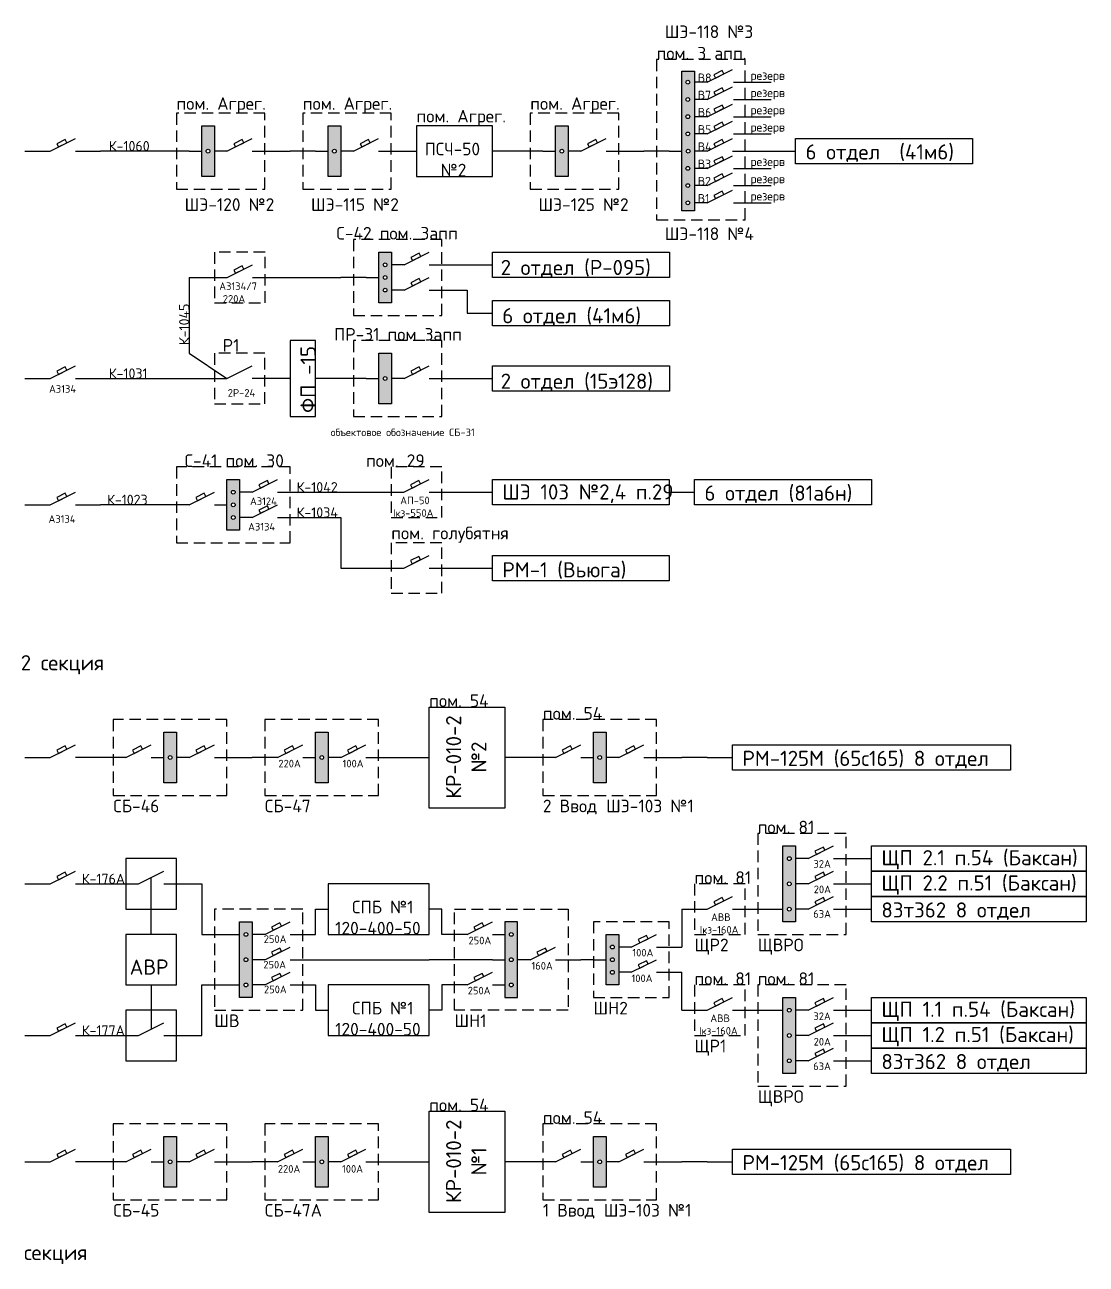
# Paper-space layout 'Лист2' of a CAD drawing. Header units: millimetres. Extents: x 1 to 282, y 8 to 379.
# Drawn here: x 96.7 to 281.5, y 8.3 to 224.1 of the extents above; entities that cross this region are included whole.
import ezdxf

# ---------------------------------------------------------------- set-up
doc = ezdxf.new("R2010")
doc.units = ezdxf.units.MM
doc.linetypes.add('JIS_02_2.0', pattern=[3, 2, -1])
doc.styles.add('Аннотативный', font='arial.ttf')

psp = doc.layouts.new('Лист2')

# ---------------------------------------------------------------- hatches: boundary and pattern name
at = {"linetype": 'Continuous', "lineweight": -2}
h = psp.add_hatch(color=256, dxfattribs=at)
h.dxf.hatch_style = 1
h.paths.add_polyline_path([(127.51, 232.9), (129.71, 232.9), (129.71, 241.7), (127.51, 241.7)])
h.paths.add_polyline_path([(128.94, 237.3, -1), (128.28, 237.3, -1)], flags=16)
h.paths.add_polyline_path([(151.71, 241.7), (149.51, 241.7), (149.51, 232.9), (151.71, 232.9)])
h.paths.add_polyline_path([(150.94, 237.3, -1), (150.28, 237.3, -1)], flags=16)
h.paths.add_polyline_path([(191.31, 241.7), (189.11, 241.7), (189.11, 232.9), (191.31, 232.9)])
h.paths.add_polyline_path([(190.54, 237.3, -1), (189.88, 237.3, -1)], flags=16)
h.paths.add_polyline_path([(158.34, 254.9), (160.54, 254.9), (160.54, 263.7), (158.34, 263.7)])
h.paths.add_polyline_path([(159.77, 259.3, -1), (159.11, 259.3, -1)], flags=16)
h.paths.add_polyline_path([(160.54, 272.5), (160.54, 281.3), (158.34, 281.3), (158.34, 272.5)])
h.paths.add_polyline_path([(159.11, 274.7, -1), (159.77, 274.7, -1)], flags=16)
h.paths.add_polyline_path([(159.11, 276.9, -1), (159.77, 276.9, -1)], flags=16)
h.paths.add_polyline_path([(159.11, 279.1, -1), (159.77, 279.1, -1)], flags=16)
h.paths.add_polyline_path([(134.11, 294.5), (134.11, 303.3), (131.91, 303.3), (131.91, 294.5)])
h.paths.add_polyline_path([(132.68, 296.7, -1), (133.34, 296.7, -1)], flags=16)
h.paths.add_polyline_path([(132.68, 298.9, -1), (133.34, 298.9, -1)], flags=16)
h.paths.add_polyline_path([(132.68, 301.1, -1), (133.34, 301.1, -1)], flags=16)
h.paths.add_polyline_path([(129.71, 206.5), (127.51, 206.5), (127.51, 197.7), (129.71, 197.7)])
h.paths.add_polyline_path([(128.94, 202.1, -1), (128.28, 202.1, -1)], flags=16)
h.paths.add_polyline_path([(149.51, 197.7), (151.71, 197.7), (151.71, 206.5), (149.51, 206.5)])
h.paths.add_polyline_path([(150.94, 202.1, -1), (150.28, 202.1, -1)], flags=16)
h.paths.add_polyline_path([(189.11, 197.7), (191.31, 197.7), (191.31, 206.5), (189.11, 206.5)])
h.paths.add_polyline_path([(190.54, 202.1, -1), (189.88, 202.1, -1)], flags=16)
h.paths.add_polyline_path([(213.31, 216), (211.11, 216), (211.11, 191.7), (213.31, 191.7)])
h.paths.add_polyline_path([(212.54, 202.1, -1), (211.88, 202.1, -1)], flags=16)
h.paths.add_polyline_path([(160.54, 184.5), (158.34, 184.5), (158.34, 175.7), (160.54, 175.7)])
h.paths.add_polyline_path([(159.77, 180.1, -1), (159.11, 180.1, -1)], flags=16)
h.paths.add_polyline_path([(159.11, 182.3, -1), (159.77, 182.3, -1)], flags=16)
h.paths.add_polyline_path([(159.77, 177.9, -1), (159.11, 177.9, -1)], flags=16)
h.paths.add_polyline_path([(158.34, 158.1), (160.54, 158.1), (160.54, 166.9), (158.34, 166.9)])
h.paths.add_polyline_path([(159.11, 162.5, -1), (159.77, 162.5, -1)], flags=16)
h.paths.add_polyline_path([(131.91, 136.1), (134.11, 136.1), (134.11, 144.9), (131.91, 144.9)])
h.paths.add_polyline_path([(132.68, 140.5, -1), (133.34, 140.5, -1)], flags=16)
h.paths.add_polyline_path([(133.34, 138.3, -1), (132.68, 138.3, -1)], flags=16)
h.paths.add_polyline_path([(132.68, 142.7, -1), (133.34, 142.7, -1)], flags=16)
edge = h.paths.add_edge_path(flags=16)
edge.add_arc((212.15, 214.1), 0.33, 0, 360)
edge = h.paths.add_edge_path(flags=16)
edge.add_arc((212.15, 211.1), 0.33, 0, 360)
edge = h.paths.add_edge_path(flags=16)
edge.add_arc((212.15, 208.1), 0.33, 0, 360)
edge = h.paths.add_edge_path(flags=16)
edge.add_arc((212.15, 205.1), 0.33, 0, 360)
edge = h.paths.add_edge_path(flags=16)
edge.add_arc((212.15, 199.1), 0.33, 0, 360)
edge = h.paths.add_edge_path(flags=16)
edge.add_arc((212.15, 196.1), 0.33, 0, 360)
edge = h.paths.add_edge_path(flags=16)
edge.add_arc((212.15, 193.1), 0.33, 0, 360)
h.paths.add_polyline_path([(211.11, 251.2), (213.31, 251.2), (213.31, 226.9), (211.11, 226.9)])
edge = h.paths.add_edge_path(flags=16)
edge.add_arc((212.15, 228.3), 0.33, 0, 360)
edge = h.paths.add_edge_path(flags=16)
edge.add_arc((212.15, 231.3), 0.33, 0, 360)
edge = h.paths.add_edge_path(flags=16)
edge.add_arc((212.15, 234.3), 0.33, 0, 360)
edge = h.paths.add_edge_path(flags=16)
edge.add_arc((212.21, 237.3), 0.33, 0, 360)
edge = h.paths.add_edge_path(flags=16)
edge.add_arc((212.15, 240.3), 0.33, 0, 360)
edge = h.paths.add_edge_path(flags=16)
edge.add_arc((212.15, 243.3), 0.33, 0, 360)
edge = h.paths.add_edge_path(flags=16)
edge.add_arc((212.15, 246.3), 0.33, 0, 360)
edge = h.paths.add_edge_path(flags=16)
edge.add_arc((212.15, 249.3), 0.33, 0, 360)
h = psp.add_hatch(color=256, dxfattribs=at)
h.dxf.hatch_style = 1
h.paths.add_polyline_path([(120.91, 92.1), (123.11, 92.1), (123.11, 100.9), (120.91, 100.9)])
h.paths.add_polyline_path([(121.68, 96.5, -1), (122.34, 96.5, -1)], flags=16)
h.paths.add_polyline_path([(149.51, 100.9), (147.31, 100.9), (147.31, 92.1), (149.51, 92.1)])
h.paths.add_polyline_path([(148.08, 96.5, -1), (148.74, 96.5, -1)], flags=16)
h.paths.add_polyline_path([(197.91, 100.9), (195.71, 100.9), (195.71, 92.1), (197.91, 92.1)])
h.paths.add_polyline_path([(196.48, 96.5, -1), (197.14, 96.5, -1)], flags=16)
h.paths.add_polyline_path([(136.31, 67.9), (134.11, 67.9), (134.11, 54.7), (136.31, 54.7)])
h.paths.add_polyline_path([(135.54, 61.3, -1), (134.88, 61.3, -1)], flags=16)
h.paths.add_polyline_path([(134.88, 65.7, -1), (135.54, 65.7, -1)], flags=16)
h.paths.add_polyline_path([(135.54, 56.9, -1), (134.88, 56.9, -1)], flags=16)
h.paths.add_polyline_path([(182.51, 67.9), (180.31, 67.9), (180.31, 54.7), (182.51, 54.7)])
h.paths.add_polyline_path([(181.74, 61.3, -1), (181.08, 61.3, -1)], flags=16)
h.paths.add_polyline_path([(181.08, 65.7, -1), (181.74, 65.7, -1)], flags=16)
h.paths.add_polyline_path([(181.74, 56.9, -1), (181.08, 56.9, -1)], flags=16)
h.paths.add_polyline_path([(197.91, 56.9), (200.11, 56.9), (200.11, 65.7), (197.91, 65.7)])
h.paths.add_polyline_path([(199.34, 61.3, -1), (198.68, 61.3, -1)], flags=16)
h.paths.add_polyline_path([(198.68, 63.5, -1), (199.34, 63.5, -1)], flags=16)
h.paths.add_polyline_path([(199.34, 59.1, -1), (198.68, 59.1, -1)], flags=16)
h.paths.add_polyline_path([(230.91, 81.1), (228.71, 81.1), (228.71, 67.9), (230.91, 67.9)])
h.paths.add_polyline_path([(230.14, 70.1, -1), (229.48, 70.1, -1)], flags=16)
h.paths.add_polyline_path([(229.48, 74.5, -1), (230.14, 74.5, -1)], flags=16)
h.paths.add_polyline_path([(229.48, 78.9, -1), (230.14, 78.9, -1)], flags=16)
h.paths.add_polyline_path([(230.91, 54.7), (228.71, 54.7), (228.71, 41.5), (230.91, 41.5)])
h.paths.add_polyline_path([(230.14, 48.1, -1), (229.48, 48.1, -1)], flags=16)
h.paths.add_polyline_path([(229.48, 52.5, -1), (230.14, 52.5, -1)], flags=16)
h.paths.add_polyline_path([(230.14, 43.7, -1), (229.48, 43.7, -1)], flags=16)
h.paths.add_polyline_path([(195.71, 21.7), (197.91, 21.7), (197.91, 30.5), (195.71, 30.5)])
h.paths.add_polyline_path([(197.14, 26.1, -1), (196.48, 26.1, -1)], flags=16)
h.paths.add_polyline_path([(147.31, 21.7), (149.51, 21.7), (149.51, 30.5), (147.31, 30.5)])
h.paths.add_polyline_path([(148.74, 26.1, -1), (148.08, 26.1, -1)], flags=16)
h.paths.add_polyline_path([(123.11, 30.5), (120.91, 30.5), (120.91, 21.7), (123.11, 21.7)])
h.paths.add_polyline_path([(122.34, 26.1, -1), (121.68, 26.1, -1)], flags=16)

# ---------------------------------------------------------------- linework, layer by layer
for p, q in [((215.51, 214.1), (219.91, 216.3)), ((215.51, 211.1), (219.91, 213.3)), ((215.51, 208.1), (219.91, 210.3)), ((215.51, 205.1), (219.91, 207.3)), ((101.11, 202.1), (105.51, 204.3)), ((131.91, 202.1), (136.31, 204.3)), ((153.91, 202.1), (158.31, 204.3)), ((193.51, 202.1), (197.91, 204.3)), ((215.51, 202.1), (219.91, 204.3)), ((96.71, 202.1), (101.11, 202.1)), ((105.51, 202.1), (109.91, 202.1)), ((215.51, 199.1), (219.91, 201.3)), ((215.51, 196.1), (219.91, 198.3)), ((215.51, 193.1), (219.91, 195.3)), ((162.74, 182.3), (167.14, 184.5)), ((131.94, 180.1), (136.34, 182.3)), ((125.34, 180.1), (131.94, 180.1)), ((136.34, 180.1), (151.74, 180.1)), ((162.74, 177.9), (167.14, 180.1)), ((101.11, 162.5), (105.51, 164.7)), ((131.91, 162.5), (136.31, 164.7)), ((162.74, 162.5), (167.14, 164.7)), ((96.71, 162.5), (101.11, 162.5)), ((105.51, 162.5), (109.91, 162.5)), ((109.91, 162.5), (131.91, 162.5)), ((136.31, 142.7), (140.71, 144.9)), ((162.71, 142.7), (167.11, 144.9)), ((101.11, 140.5), (105.51, 142.7)), ((125.31, 140.5), (129.71, 142.7)), ((156.11, 142.7), (162.71, 142.7)), ((167.11, 142.7), (173.71, 142.7)), ((96.71, 140.5), (101.11, 140.5)), ((105.51, 140.5), (109.91, 140.5)), ((136.31, 138.3), (140.71, 140.5)), ((162.71, 129.5), (167.11, 131.7)), ((151.71, 129.5), (162.71, 129.5)), ((167.11, 129.5), (173.71, 129.5)), ((101.11, 96.5), (105.51, 98.7)), ((114.31, 96.5), (118.71, 98.7)), ((125.31, 96.5), (129.71, 98.7)), ((140.71, 96.5), (145.11, 98.7)), ((151.71, 96.5), (156.11, 98.7)), ((189.11, 96.5), (193.51, 98.7)), ((200.11, 96.5), (204.51, 98.7)), ((96.71, 96.5), (101.11, 96.5)), ((233.11, 78.9), (237.51, 81.1)), ((101.11, 74.5), (105.51, 76.7)), ((116.51, 74.5), (120.91, 76.7)), ((233.11, 74.5), (237.51, 76.7)), ((96.71, 74.5), (101.11, 74.5)), ((105.51, 74.5), (116.51, 74.5)), ((120.91, 74.5), (127.51, 74.5)), ((215.51, 70.1), (219.91, 72.3)), ((233.11, 70.1), (237.51, 72.3)), ((211.11, 70.1), (215.51, 70.1)), ((219.91, 70.1), (226.51, 70.1)), ((138.51, 65.7), (142.91, 67.9)), ((173.71, 65.7), (178.11, 67.9)), ((202.31, 63.5), (206.71, 65.7)), ((138.51, 61.3), (142.91, 63.5)), ((184.71, 61.3), (189.11, 63.5)), ((202.31, 59.1), (206.71, 61.3)), ((138.51, 56.9), (142.91, 59.1)), ((173.71, 56.9), (178.11, 59.1)), ((215.51, 52.5), (219.91, 54.7)), ((233.11, 52.5), (237.51, 54.7)), ((211.11, 52.5), (215.51, 52.5)), ((219.91, 52.5), (226.51, 52.5)), ((101.11, 48.1), (105.51, 50.3)), ((116.51, 48.1), (120.91, 50.3)), ((233.11, 48.1), (237.51, 50.3)), ((96.71, 48.1), (101.11, 48.1)), ((105.51, 48.1), (116.51, 48.1)), ((120.91, 48.1), (127.51, 48.1)), ((233.11, 43.7), (237.51, 45.9)), ((101.11, 26.1), (105.51, 28.3)), ((114.31, 26.1), (118.71, 28.3)), ((125.31, 26.1), (129.71, 28.3)), ((140.71, 26.1), (145.11, 28.3)), ((151.71, 26.1), (156.11, 28.3)), ((189.11, 26.1), (193.51, 28.3)), ((200.11, 26.1), (204.51, 28.3)), ((96.71, 26.1), (101.11, 26.1))]:
    psp.add_line(p, q)
at = {"linetype": 'Continuous'}
for p, q in [((215.51, 214.1), (213.31, 214.1)), ((220.08, 214.1), (226.68, 214.1)), ((215.51, 211.1), (213.31, 211.1)), ((220.08, 211.1), (226.68, 211.1)), ((215.51, 208.1), (213.31, 208.1)), ((220.08, 208.1), (226.68, 208.1)), ((215.51, 205.1), (213.31, 205.1)), ((220.08, 205.1), (226.68, 205.1)), ((120.91, 202.1), (109.91, 202.1)), ((125.31, 202.1), (120.91, 202.1)), ((125.31, 202.1), (127.51, 202.1)), ((131.91, 202.1), (129.71, 202.1)), ((136.31, 202.1), (142.91, 202.1)), ((147.31, 202.1), (142.91, 202.1)), ((147.31, 202.1), (149.51, 202.1)), ((153.91, 202.1), (151.71, 202.1)), ((158.31, 202.1), (164.91, 202.1)), ((182.51, 202.1), (178.11, 202.1)), ((186.91, 202.1), (182.51, 202.1)), ((186.91, 202.1), (189.11, 202.1)), ((193.51, 202.1), (191.31, 202.1)), ((197.91, 202.1), (204.51, 202.1)), ((208.91, 202.1), (204.51, 202.1)), ((208.91, 202.1), (211.11, 202.1)), ((215.51, 202.1), (213.31, 202.1)), ((219.91, 202.1), (226.51, 202.1)), ((226.51, 202.1), (230.91, 202.1)), ((215.51, 199.1), (213.31, 199.1)), ((220.08, 199.1), (226.68, 199.1)), ((215.51, 196.1), (213.31, 196.1)), ((220.08, 196.1), (226.68, 196.1)), ((215.51, 193.1), (213.31, 193.1)), ((220.08, 193.1), (226.68, 193.1)), ((162.74, 182.3), (160.54, 182.3)), ((167.14, 182.3), (173.74, 182.3)), ((173.74, 182.3), (178.14, 182.3)), ((125.34, 180.1), (125.34, 166.9)), ((156.14, 180.1), (151.74, 180.1)), ((156.14, 180.1), (158.34, 180.1)), ((162.74, 177.9), (160.54, 177.9)), ((167.14, 177.9), (173.74, 177.9)), ((173.74, 177.9), (173.74, 173.9)), ((173.74, 173.9), (178.14, 173.9)), ((125.34, 166.9), (131.91, 162.5)), ((142.94, 162.5), (136.31, 162.5)), ((156.14, 162.5), (147.34, 162.5)), ((156.14, 162.5), (158.34, 162.5)), ((162.74, 162.5), (160.54, 162.5)), ((167.14, 162.5), (173.74, 162.5)), ((173.74, 162.5), (178.14, 162.5)), ((136.31, 142.7), (134.11, 142.7)), ((140.71, 142.7), (147.31, 142.7)), ((147.31, 142.7), (156.11, 142.7)), ((173.71, 142.7), (178.11, 142.7)), ((208.91, 142.7), (213.31, 142.7)), ((112.11, 140.5), (109.91, 140.5)), ((120.91, 140.5), (112.11, 140.5)), ((125.31, 140.5), (120.91, 140.5)), ((129.71, 140.5), (131.91, 140.5)), ((136.31, 138.3), (134.11, 138.3)), ((140.71, 138.3), (147.31, 138.3)), ((147.31, 138.3), (151.71, 138.3)), ((151.71, 138.3), (151.71, 129.5)), ((173.71, 129.5), (178.11, 129.5)), ((114.31, 96.5), (105.51, 96.5)), ((118.71, 96.5), (120.91, 96.5)), ((125.31, 96.5), (123.11, 96.5)), ((129.71, 96.5), (136.31, 96.5)), ((140.71, 96.5), (136.31, 96.5)), ((145.11, 96.5), (147.31, 96.5)), ((151.71, 96.5), (149.51, 96.5)), ((156.11, 96.5), (162.71, 96.5)), ((162.71, 96.5), (167.11, 96.5)), ((189.11, 96.5), (180.31, 96.5)), ((193.51, 96.5), (195.71, 96.5)), ((200.11, 96.5), (197.91, 96.5)), ((204.51, 96.5), (211.11, 96.5)), ((215.51, 96.5), (211.11, 96.5)), ((215.51, 96.5), (219.91, 96.5)), ((233.11, 78.9), (230.91, 78.9)), ((237.51, 78.9), (244.11, 78.9)), ((118.71, 65.7), (118.71, 75.6)), ((127.51, 74.5), (127.51, 65.7)), ((233.11, 74.5), (230.91, 74.5)), ((237.51, 74.5), (244.11, 74.5)), ((147.31, 65.7), (147.31, 70.1)), ((147.31, 70.1), (149.51, 70.1)), ((169.31, 70.1), (167.11, 70.1)), ((169.31, 65.7), (169.31, 70.1)), ((211.11, 70.1), (211.11, 63.5)), ((226.51, 70.1), (228.71, 70.1)), ((233.11, 70.1), (230.91, 70.1)), ((237.51, 70.1), (244.11, 70.1)), ((244.11, 70.1), (244.11, 70.1)), ((127.51, 65.7), (131.91, 65.7)), ((131.91, 65.7), (134.11, 65.7)), ((138.51, 65.7), (136.31, 65.7)), ((142.91, 65.7), (147.31, 65.7)), ((173.71, 65.7), (169.31, 65.7)), ((178.11, 65.7), (180.31, 65.7)), ((202.31, 63.5), (200.11, 63.5)), ((206.71, 63.5), (211.11, 63.5)), ((138.51, 61.3), (136.31, 61.3)), ((142.91, 61.3), (145.11, 61.3)), ((145.11, 61.3), (167.11, 61.3)), ((178.11, 61.3), (167.11, 61.3)), ((178.11, 61.3), (180.31, 61.3)), ((184.71, 61.3), (182.51, 61.3)), ((189.11, 61.3), (193.51, 61.3)), ((195.71, 61.3), (193.51, 61.3)), ((195.71, 61.3), (197.91, 61.3)), ((202.31, 59.1), (200.11, 59.1)), ((206.71, 59.1), (211.11, 59.1)), ((211.11, 52.5), (211.11, 59.1)), ((118.71, 56.9), (118.71, 49.2)), ((127.51, 48.1), (127.51, 56.9)), ((127.51, 56.9), (131.91, 56.9)), ((131.91, 56.9), (134.11, 56.9)), ((138.51, 56.9), (136.31, 56.9)), ((142.91, 56.9), (147.31, 56.9)), ((147.31, 56.9), (147.31, 52.5)), ((173.71, 56.9), (169.31, 56.9)), ((169.31, 56.9), (169.31, 52.5)), ((178.11, 56.9), (180.31, 56.9)), ((147.31, 52.5), (147.31, 52.5)), ((147.31, 52.5), (149.51, 52.5)), ((169.31, 52.5), (167.11, 52.5)), ((167.11, 52.5), (167.11, 52.5)), ((167.11, 52.5), (167.11, 52.5)), ((226.51, 52.5), (228.71, 52.5)), ((233.11, 52.5), (230.91, 52.5)), ((237.51, 52.5), (244.11, 52.5)), ((244.11, 52.5), (244.11, 52.5)), ((233.11, 48.1), (230.91, 48.1)), ((237.51, 48.1), (244.11, 48.1)), ((244.11, 48.1), (244.11, 48.1)), ((233.11, 43.7), (230.91, 43.7)), ((237.51, 43.7), (244.11, 43.7)), ((244.11, 43.7), (244.11, 43.7)), ((114.31, 26.1), (105.51, 26.1)), ((118.71, 26.1), (120.91, 26.1)), ((125.31, 26.1), (123.11, 26.1)), ((129.71, 26.1), (136.31, 26.1)), ((140.71, 26.1), (136.31, 26.1)), ((145.11, 26.1), (147.31, 26.1)), ((151.71, 26.1), (149.51, 26.1)), ((156.11, 26.1), (162.71, 26.1)), ((162.71, 26.1), (167.11, 26.1)), ((189.11, 26.1), (180.31, 26.1)), ((193.51, 26.1), (195.71, 26.1)), ((200.11, 26.1), (197.91, 26.1)), ((204.51, 26.1), (211.11, 26.1)), ((215.51, 26.1), (211.11, 26.1)), ((215.51, 26.1), (219.91, 26.1))]:
    psp.add_line(p, q, dxfattribs=at)
at = {"linetype": 'JIS_02_2.0'}
for points in [[(206.71, 190.15), (222.11, 190.15), (222.11, 218.05), (206.71, 218.05)], [(123.11, 195.5), (138.51, 195.5), (138.51, 208.7), (123.11, 208.7)], [(145.11, 195.5), (160.51, 195.5), (160.51, 208.7), (145.11, 208.7)], [(184.71, 195.5), (200.11, 195.5), (200.11, 208.7), (184.71, 208.7)], [(153.94, 173.5), (169.34, 173.5), (169.34, 186.7), (153.94, 186.7)], [(129.74, 175.7), (138.54, 175.7), (138.54, 184.5), (129.74, 184.5)], [(153.94, 155.9), (169.34, 155.9), (169.34, 169.1), (153.94, 169.1)], [(129.71, 158.1), (138.51, 158.1), (138.51, 166.9), (129.71, 166.9)], [(123.11, 133.9), (142.91, 133.9), (142.91, 147.1), (123.11, 147.1)], [(160.51, 138.3), (169.31, 138.3), (169.31, 147.1), (160.51, 147.1)], [(160.51, 125.1), (169.31, 125.1), (169.31, 133.9), (160.51, 133.9)], [(112.11, 89.9), (131.91, 89.9), (131.91, 103.1), (112.11, 103.1)], [(138.51, 89.9), (158.31, 89.9), (158.31, 103.1), (138.51, 103.1)], [(186.91, 89.9), (206.71, 89.9), (206.71, 103.1), (186.91, 103.1)], [(224.31, 65.7), (239.71, 65.7), (239.71, 83.3), (224.31, 83.3)], [(213.31, 65.7), (222.11, 65.7), (222.11, 74.5), (213.31, 74.5)], [(129.71, 52.5), (145.11, 52.5), (145.11, 70.1), (129.71, 70.1)], [(191.31, 52.5), (171.51, 52.5), (171.51, 70.1), (191.31, 70.1)], [(195.71, 54.7), (208.91, 54.7), (208.91, 67.9), (195.71, 67.9)], [(213.31, 48.1), (222.11, 48.1), (222.11, 56.9), (213.31, 56.9)], [(224.31, 39.3), (239.71, 39.3), (239.71, 56.9), (224.31, 56.9)], [(112.11, 19.5), (131.91, 19.5), (131.91, 32.7), (112.11, 32.7)], [(138.51, 19.5), (158.31, 19.5), (158.31, 32.7), (138.51, 32.7)], [(186.91, 19.5), (206.71, 19.5), (206.71, 32.7), (186.91, 32.7)]]:
    psp.add_lwpolyline(points, close=True, dxfattribs=at)
at = {"linetype": 'Continuous'}
for points in [[(211.11, 216), (213.31, 216), (213.31, 191.7), (211.11, 191.7)], [(127.51, 206.5), (129.71, 206.5), (129.71, 197.7), (127.51, 197.7)], [(149.51, 206.5), (151.71, 206.5), (151.71, 197.7), (149.51, 197.7)], [(164.91, 197.7), (178.11, 197.7), (178.11, 206.5), (164.91, 206.5)], [(189.11, 206.5), (191.31, 206.5), (191.31, 197.7), (189.11, 197.7)], [(230.91, 204.3), (261.71, 204.3), (261.71, 199.9), (230.91, 199.9)], [(158.34, 184.5), (160.54, 184.5), (160.54, 175.7), (158.34, 175.7)], [(178.14, 184.5), (208.94, 184.5), (208.94, 180.1), (178.14, 180.1)], [(178.14, 176.1), (208.94, 176.1), (208.94, 171.7), (178.14, 171.7)], [(142.94, 155.9), (147.34, 155.9), (147.34, 169.1), (142.94, 169.1)], [(158.34, 166.9), (160.54, 166.9), (160.54, 158.1), (158.34, 158.1)], [(178.14, 164.7), (208.94, 164.7), (208.94, 160.3), (178.14, 160.3)], [(131.91, 144.9), (134.11, 144.9), (134.11, 136.1), (131.91, 136.1)], [(178.11, 144.9), (208.91, 144.9), (208.91, 140.5), (178.11, 140.5)], [(213.31, 144.9), (244.11, 144.9), (244.11, 140.5), (213.31, 140.5)], [(178.11, 131.7), (208.91, 131.7), (208.91, 127.3), (178.11, 127.3)], [(167.11, 105.3), (180.31, 105.3), (180.31, 87.7), (167.11, 87.7)], [(120.91, 100.9), (123.11, 100.9), (123.11, 92.1), (120.91, 92.1)], [(147.31, 100.9), (149.51, 100.9), (149.51, 92.1), (147.31, 92.1)], [(195.71, 100.9), (197.91, 100.9), (197.91, 92.1), (195.71, 92.1)], [(219.91, 98.7), (268.31, 98.7), (268.31, 94.3), (219.91, 94.3)], [(228.71, 81.1), (230.91, 81.1), (230.91, 67.9), (228.71, 67.9)], [(244.11, 81.1), (281.51, 81.1), (281.51, 76.7), (244.11, 76.7)], [(244.11, 76.7), (281.51, 76.7), (281.51, 72.3), (244.11, 72.3)], [(149.51, 65.7), (167.11, 65.7), (167.11, 74.5), (149.51, 74.5)], [(244.11, 72.3), (281.51, 72.3), (281.51, 67.9), (244.11, 67.9)], [(134.11, 67.9), (136.31, 67.9), (136.31, 54.7), (134.11, 54.7)], [(182.51, 67.9), (180.31, 67.9), (180.31, 54.7), (182.51, 54.7)], [(114.31, 56.9), (123.11, 56.9), (123.11, 65.7), (114.31, 65.7)], [(197.91, 65.7), (200.11, 65.7), (200.11, 56.9), (197.91, 56.9)], [(149.51, 48.1), (167.11, 48.1), (167.11, 56.9), (149.51, 56.9)], [(228.71, 54.7), (230.91, 54.7), (230.91, 41.5), (228.71, 41.5)], [(244.11, 54.7), (281.51, 54.7), (281.51, 50.3), (244.11, 50.3)], [(244.11, 50.3), (281.51, 50.3), (281.51, 45.9), (244.11, 45.9)], [(244.11, 45.9), (281.51, 45.9), (281.51, 41.5), (244.11, 41.5)], [(167.11, 34.9), (180.31, 34.9), (180.31, 17.3), (167.11, 17.3)], [(120.91, 30.5), (123.11, 30.5), (123.11, 21.7), (120.91, 21.7)], [(147.31, 30.5), (149.51, 30.5), (149.51, 21.7), (147.31, 21.7)], [(195.71, 30.5), (197.91, 30.5), (197.91, 21.7), (195.71, 21.7)], [(219.91, 28.3), (268.31, 28.3), (268.31, 23.9), (219.91, 23.9)]]:
    psp.add_lwpolyline(points, close=True, dxfattribs=at)
for points in [[(216.97, 214.83), (218.42, 215.56), (218.14, 216.12), (216.68, 215.39)], [(216.97, 211.83), (218.42, 212.56), (218.14, 213.12), (216.68, 212.39)], [(216.97, 208.83), (218.42, 209.56), (218.14, 210.12), (216.68, 209.39)], [(216.97, 205.83), (218.42, 206.56), (218.14, 207.12), (216.68, 206.39)], [(102.57, 202.83), (104.02, 203.56), (103.74, 204.12), (102.28, 203.39)], [(133.37, 202.83), (134.82, 203.56), (134.54, 204.12), (133.08, 203.39)], [(155.37, 202.83), (156.82, 203.56), (156.54, 204.12), (155.08, 203.39)], [(194.97, 202.83), (196.42, 203.56), (196.14, 204.12), (194.68, 203.39)], [(216.97, 202.83), (218.42, 203.56), (218.14, 204.12), (216.68, 203.39)], [(216.97, 199.83), (218.42, 200.56), (218.14, 201.12), (216.68, 200.39)], [(216.97, 196.83), (218.42, 197.56), (218.14, 198.12), (216.68, 197.39)], [(216.97, 193.83), (218.42, 194.56), (218.14, 195.12), (216.68, 194.39)], [(164.2, 183.03), (165.65, 183.76), (165.37, 184.32), (163.91, 183.59)], [(133.4, 180.83), (134.85, 181.56), (134.57, 182.12), (133.11, 181.39)], [(164.2, 178.63), (165.65, 179.36), (165.37, 179.92), (163.91, 179.19)], [(102.57, 163.23), (104.02, 163.96), (103.74, 164.52), (102.28, 163.79)], [(164.2, 163.23), (165.65, 163.96), (165.37, 164.52), (163.91, 163.79)], [(137.77, 143.43), (139.22, 144.16), (138.94, 144.72), (137.48, 143.99)], [(164.17, 143.43), (165.62, 144.16), (165.34, 144.72), (163.88, 143.99)], [(102.57, 141.23), (104.02, 141.96), (103.74, 142.52), (102.28, 141.79)], [(126.77, 141.23), (128.22, 141.96), (127.94, 142.52), (126.48, 141.79)], [(137.77, 139.03), (139.22, 139.76), (138.94, 140.32), (137.48, 139.59)], [(164.17, 130.23), (165.62, 130.96), (165.34, 131.52), (163.88, 130.79)], [(102.57, 97.23), (104.02, 97.96), (103.74, 98.52), (102.28, 97.79)], [(115.77, 97.23), (117.22, 97.96), (116.94, 98.52), (115.48, 97.79)], [(126.77, 97.23), (128.22, 97.96), (127.94, 98.52), (126.48, 97.79)], [(142.17, 97.23), (143.62, 97.96), (143.34, 98.52), (141.88, 97.79)], [(153.17, 97.23), (154.62, 97.96), (154.34, 98.52), (152.88, 97.79)], [(190.57, 97.23), (192.02, 97.96), (191.74, 98.52), (190.28, 97.79)], [(201.57, 97.23), (203.02, 97.96), (202.74, 98.52), (201.28, 97.79)], [(234.57, 79.63), (236.02, 80.36), (235.74, 80.92), (234.28, 80.19)], [(114.31, 70.1), (123.11, 70.1), (123.11, 78.9), (114.31, 78.9)], [(102.57, 75.23), (104.02, 75.96), (103.74, 76.52), (102.28, 75.79)], [(234.57, 75.23), (236.02, 75.96), (235.74, 76.52), (234.28, 75.79)], [(216.97, 70.83), (218.42, 71.56), (218.14, 72.12), (216.68, 71.39)], [(234.57, 70.83), (236.02, 71.56), (235.74, 72.12), (234.28, 71.39)], [(139.97, 66.43), (141.42, 67.16), (141.14, 67.72), (139.68, 66.99)], [(175.17, 66.43), (176.62, 67.16), (176.34, 67.72), (174.88, 66.99)], [(203.77, 64.23), (205.22, 64.96), (204.94, 65.52), (203.48, 64.79)], [(139.97, 62.03), (141.42, 62.76), (141.14, 63.32), (139.68, 62.59)], [(186.17, 62.03), (187.62, 62.76), (187.34, 63.32), (185.88, 62.59)], [(203.77, 59.83), (205.22, 60.56), (204.94, 61.12), (203.48, 60.39)], [(139.97, 57.63), (141.42, 58.36), (141.14, 58.92), (139.68, 58.19)], [(175.17, 57.63), (176.62, 58.36), (176.34, 58.92), (174.88, 58.19)], [(216.97, 53.23), (218.42, 53.96), (218.14, 54.52), (216.68, 53.79)], [(234.57, 53.23), (236.02, 53.96), (235.74, 54.52), (234.28, 53.79)], [(114.31, 43.7), (123.11, 43.7), (123.11, 52.5), (114.31, 52.5)], [(102.57, 48.83), (104.02, 49.56), (103.74, 50.12), (102.28, 49.39)], [(234.57, 48.83), (236.02, 49.56), (235.74, 50.12), (234.28, 49.39)], [(234.57, 44.43), (236.02, 45.16), (235.74, 45.72), (234.28, 44.99)], [(102.57, 26.83), (104.02, 27.56), (103.74, 28.12), (102.28, 27.39)], [(115.77, 26.83), (117.22, 27.56), (116.94, 28.12), (115.48, 27.39)], [(126.77, 26.83), (128.22, 27.56), (127.94, 28.12), (126.48, 27.39)], [(142.17, 26.83), (143.62, 27.56), (143.34, 28.12), (141.88, 27.39)], [(153.17, 26.83), (154.62, 27.56), (154.34, 28.12), (152.88, 27.39)], [(190.57, 26.83), (192.02, 27.56), (191.74, 28.12), (190.28, 27.39)], [(201.57, 26.83), (203.02, 27.56), (202.74, 28.12), (201.28, 27.39)]]:
    psp.add_lwpolyline(points, close=True)
for centre in [(212.15, 214.1), (212.15, 211.1), (212.15, 208.1), (212.15, 205.1), (128.61, 202.1), (150.61, 202.1), (190.21, 202.1), (212.21, 202.1), (212.15, 199.1), (212.15, 196.1), (212.15, 193.1), (159.44, 182.3), (159.44, 180.1), (159.44, 177.9), (159.44, 162.5), (133.01, 142.7), (133.01, 140.5), (133.01, 138.3), (122.01, 96.5), (148.41, 96.5), (196.81, 96.5), (229.81, 78.9), (229.81, 74.5), (229.81, 70.1), (135.21, 65.7), (181.41, 65.7), (199.01, 63.5), (135.21, 61.3), (181.41, 61.3), (199.01, 61.3), (199.01, 59.1), (135.21, 56.9), (181.41, 56.9), (229.81, 52.5), (229.81, 48.1), (229.81, 43.7), (122.01, 26.1), (148.41, 26.1), (196.81, 26.1)]:
    psp.add_circle(centre, 0.33, dxfattribs=at)

# ---------------------------------------------------------------- texts
at = {"style": 'Аннотативный'}
for s, width, heights, insert, char_height, attachment_point in [('{\\fGulimChe|b0|i0|c204|p49;\\H1.25x; \\fISOCPEUR|b0|i0|c204|p34;ШЭ-118 №3}', 52.2505, [0], (206.71, 221.79), 1.76, 7), ('{\\fISOCPEUR|b0|i0|c204|p34;\\H1.25x;пом. 3 апп.\\fArial|b0|i0|c204|p34;\\H0.2x;  }', 52.2505, [0], (206.71, 218.05), 1.76, 7), ('{\\fISOCPEUR|b0|i0|c204|p34;В8}', 14.1063, [0], (213.89, 214.12), 1.5, 7), ('{\\fISOCPEUR|b0|i0|c204|p34; резерв}', 14.1063, [0], (222.11, 214.1), 1.5, 7), ('{\\fISOCPEUR|b0|i0|c204|p34;В7}', 14.1063, [0], (213.89, 211.12), 1.5, 7), ('{\\fISOCPEUR|b0|i0|c204|p34; резерв}', 14.1063, [0], (222.11, 211.1), 1.5, 7), ('{\\fISOCPEUR|b0|i0|c204|p34;\\H1.25x;пом. Агрег.\\fArial|b0|i0|c204|p34;\\H0.2x;  }', 52.2505, [0], (123.11, 208.7), 1.76, 7), ('{\\fISOCPEUR|b0|i0|c204|p34;\\H1.25x;пом. Агрег.\\fArial|b0|i0|c204|p34;\\H0.2x;  }', 52.2505, [0], (145.11, 208.7), 1.76, 7), ('{\\fISOCPEUR|b0|i0|c204|p34;\\H1.25x;пом. Агрег.\\fArial|b0|i0|c204|p34;\\H0.2x;  }', 52.2505, [0], (184.71, 208.7), 1.76, 7), ('{\\fISOCPEUR|b0|i0|c204|p34;В6}', 14.1063, [0], (213.89, 208.12), 1.5, 7), ('{\\fISOCPEUR|b0|i0|c204|p34; резерв}', 14.1063, [0], (222.11, 208.1), 1.5, 7), ('{\\fISOCPEUR|b0|i0|c204|p34;\\H1.25x;пом. Агрег.\\fArial|b0|i0|c204|p34;\\H0.2x;  }', 52.2505, [0], (164.91, 206.5), 1.76, 7), ('{\\fISOCPEUR|b0|i0|c204|p34;В5}', 14.1063, [0], (213.89, 205.12), 1.5, 7), ('{\\fISOCPEUR|b0|i0|c204|p34; резерв}', 14.1063, [0], (222.11, 205.1), 1.5, 7), ('{\\fGulimChe|b0|i0|c204|p49;\\H1.25x; \\fISOCPEUR|b0|i0|c204|p34;\\H0.8x;К-1060}  ', 52.2505, [0], (109.91, 202.1), 1.76, 7), ('{\\fGulimChe|b0|i0|c204|p49;\\H1.25x; \\fISOCPEUR|b0|i0|c204|p34;ПСЧ\\fISOCPEUR|b0|i0|c0|p34;-50\\P\\fISOCPEUR|b0|i0|c204|p34;   №2\\H1.0667x; }', 52.2505, [0], (164.91, 197.7), 1.76, 7), ('{\\fISOCPEUR|b0|i0|c204|p34;В4}', 14.1063, [0], (213.89, 202.12), 1.5, 7), ('{\\fGulimChe|b0|i0|c204|p49; \\fISOCPEUR|b0|i0|c204|p34;6 отдел  (41м6) }  ', 87.4015, [0], (230.94, 200.22), 2.64, 7), ('{\\fISOCPEUR|b0|i0|c204|p34; резерв}', 14.1063, [0], (222.11, 199.1), 1.5, 7), ('{\\fISOCPEUR|b0|i0|c204|p34;В3}', 14.1063, [0], (213.89, 199.12), 1.5, 7), ('{\\fISOCPEUR|b0|i0|c204|p34;В2}', 14.1063, [0], (213.89, 196.12), 1.5, 7), ('{\\fISOCPEUR|b0|i0|c204|p34; резерв}', 14.1063, [0], (222.11, 196.1), 1.5, 7), ('{\\fISOCPEUR|b0|i0|c204|p34;В1}', 14.1063, [0], (213.89, 193.12), 1.5, 7), ('{\\fISOCPEUR|b0|i0|c204|p34; резерв}', 14.1063, [0], (222.11, 193.1), 1.5, 7), ('{\\fGulimChe|b0|i0|c204|p49;\\H1.25x; \\fISOCPEUR|b0|i0|c204|p34;ШЭ-120 №2}', 52.2505, [0], (123.11, 191.69), 1.76, 7), ('{\\fGulimChe|b0|i0|c204|p49;\\H1.25x; \\fISOCPEUR|b0|i0|c204|p34;ШЭ-115 №2}', 52.2505, [0], (145.11, 191.69), 1.76, 7), ('{\\fGulimChe|b0|i0|c204|p49;\\H1.25x; \\fISOCPEUR|b0|i0|c204|p34;ШЭ-125 №2}', 52.2505, [0], (184.71, 191.69), 1.76, 7), ('{\\fGulimChe|b0|i0|c204|p49;\\H1.25x; \\fISOCPEUR|b0|i0|c204|p34;С\\fISOCPEUR|b0|i0|c0|p34;-4\\fISOCPEUR|b0|i0|c204|p34;2 пом. 3апп\\fArial|b0|i0|c204|p34;\\H0.2x;  }', 52.2505, [0], (149.54, 186.7), 1.76, 7), ('{\\fGulimChe|b0|i0|c204|p49;\\H1.25x; \\fISOCPEUR|b0|i0|c204|p34;ШЭ-118 №4}', 52.2505, [0], (206.71, 186.61), 1.76, 7), ('{\\fGulimChe|b0|i0|c204|p49;\\H1.25x; \\fISOCPEUR|b0|i0|c204|p34;\\H1.2x;2 отдел (Р-095)\\fArial|b0|i0|c204|p34;  }', 87.4015, [0], (178.14, 180.1), 1.76, 7), ('{\\fGulimChe|b0|i0|c204|p49;\\H1.25x; \\fISOCPEUR|b0|i0|c204|p34;\\H0.6x;А3134/7\\P220А}', 19.5388, [0], (133.14, 175.71), 1.76, 8), ('{\\fGulimChe|b0|i0|c204|p49; \\fISOCPEUR|b0|i0|c204|p34;6 отдел (41м6) }  ', 87.4015, [0], (178.14, 171.7), 2.64, 7), ('{\\fGulimChe|b0|i0|c204|p49;\\H1.25x; \\fISOCPEUR|b0|i0|c204|p34;ПР\\fISOCPEUR|b0|i0|c0|p34;-\\fISOCPEUR|b0|i0|c204|p34;31 пом 3апп}', 54.8942, [0], (149.13, 169.1), 1.76, 7), ('{\\fGulimChe|b0|i0|c204|p49;\\H1.25x; \\fISOCPEUR|b0|i0|c204|p34;Р1\\fArial|b0|i0|c204|p34;\\H0.2x;  }', 52.2505, [0], (129.74, 167.17), 1.76, 7), ('{\\fGulimChe|b0|i0|c204|p49;\\H1.25x; \\fISOCPEUR|b0|i0|c204|p34;\\H0.8x;К-1031}  ', 52.2505, [0], (109.91, 162.5), 1.76, 7), ('{\\fGulimChe|b0|i0|c204|p49;\\H1.25x; \\fISOCPEUR|b0|i0|c204|p34;\\H1.2x;2 отдел (15э128)\\fArial|b0|i0|c204|p34;  }', 87.4015, [0], (178.14, 160.3), 1.76, 7), ('{\\fGulimChe|b0|i0|c204|p49;\\H1.25x; \\fISOCPEUR|b0|i0|c204|p34;\\H0.6x;А3134}', 19.5388, [0], (102.57, 160.03), 1.76, 8), ('{\\fGulimChe|b0|i0|c204|p49;\\H1.25x; \\fISOCPEUR|b0|i0|c204|p34;\\H0.6x;2Р-24}', 19.5388, [0], (133.72, 159.34), 1.76, 8), ('{\\fGulimChe|b0|i0|c204|p49;\\H1.25x; \\fISOCPEUR|b0|i0|c204|p34;\\H0.6x;объектовое обозначение СБ-31}', 65.8905, [0], (148.54, 152.47), 1.76, 7), ('{\\fGulimChe|b0|i0|c204|p49;\\H1.25x; \\fISOCPEUR|b0|i0|c204|p34;С\\fISOCPEUR|b0|i0|c0|p34;-4\\fISOCPEUR|b0|i0|c204|p34;1 пом. 30\\fArial|b0|i0|c204|p34;\\H0.2x;  }', 52.2505, [0], (123.11, 147.1), 1.76, 7), ('{\\fISOCPEUR|b0|i0|c204|p34;\\H1.25x;пом. 29\\fArial|b0|i0|c204|p34;\\H0.2x;  }', 52.2505, [0], (156.11, 147.1), 1.76, 7), ('\\pt0;{\\fISOCPEUR|b0|i0|c204|p34; К-1042}  ', 52.2505, [0], (142.91, 142.7), 1.76, 7), ('{\\fGulimChe|b0|i0|c204|p49; \\fISOCPEUR|b0|i0|c204|p34;ШЭ \\fISOCPEUR|b0|i0|c0|p34;103 №2,4\\fISOCPEUR|b0|i0|c204|p34; п.29}  ', 87.4015, [0], (178.14, 140.82), 2.64, 7), ('{\\fGulimChe|b0|i0|c204|p49; \\fISOCPEUR|b0|i0|c204|p34;6 отдел (81а6н) }  ', 87.4015, [0], (213.34, 140.82), 2.64, 7), ('\\pt0;{\\fISOCPEUR|b0|i0|c204|p34; К-1023}  ', 52.2505, [0], (109.91, 140.5), 1.76, 7), ('{\\fGulimChe|b0|i0|c204|p49;\\H1.25x; \\fISOCPEUR|b0|i0|c204|p34;\\H0.6x;А3124}', 19.5388, [0], (137.54, 140.47), 1.76, 8), ('{\\fGulimChe|b0|i0|c204|p49;\\H1.25x; \\fISOCPEUR|b0|i0|c204|p34;\\H0.6x;АП-50\\P \\fISOCPEUR|b0|i0|c0|p34;I\\fISOCPEUR|b0|i0|c204|p34;кз-550А}', 23.1329, [0], (163.92, 138.41), 1.76, 8), ('{\\fGulimChe|b0|i0|c204|p49;\\H1.25x; \\fISOCPEUR|b0|i0|c204|p34;\\H0.6x;А3134}', 19.5388, [0], (102.48, 137.38), 1.76, 8), ('\\pt0;{\\fISOCPEUR|b0|i0|c204|p34; К-1034}  ', 52.2505, [0], (142.91, 138.3), 1.76, 7), ('{\\fGulimChe|b0|i0|c204|p49;\\H1.25x; \\fISOCPEUR|b0|i0|c204|p34;\\H0.6x;А3134}', 19.5388, [0], (137.23, 136.03), 1.76, 8), ('{\\fISOCPEUR|b0|i0|c204|p34;\\H1.25x;пом. голубятня}', 52.2505, [0], (160.51, 133.9), 1.76, 7), ('{\\fGulimChe|b0|i0|c204|p49; \\fISOCPEUR|b0|i0|c204|p34;РМ-1 (Вьюга)}  ', 87.4015, [0], (178.14, 127.62), 2.64, 7), ('{\\fISOCPEUR|b0|i0|c204|p34;\\H0.25x;\\P\\H6x;ЩСН 2 секция}', 62.7567, [0], (87.06, 115.07), 1.76, 1), ('{\\fISOCPEUR|b0|i0|c204|p34;\\H1.25x;пом. 54\\fArial|b0|i0|c204|p34;\\H0.2x; }', 52.2505, [0], (167.11, 105.3), 1.76, 7), ('{\\fISOCPEUR|b0|i0|c204|p34;\\H1.25x;пом. 54\\fArial|b0|i0|c204|p34;\\H0.2x; }', 52.2505, [0], (186.91, 103.1), 1.76, 7), ('{\\fGulimChe|b0|i0|c204|p49; \\fISOCPEUR|b0|i0|c204|p34;РМ-125М (65с165) 8 отдел}  ', 105.5774, [0], (219.94, 94.62), 2.64, 7), ('{\\fISOCPEUR|b0|i0|c204|p34;\\H0.75x;220А}', 15.0234, [0], (142.81, 94.79), 1.76, 8), ('{\\fISOCPEUR|b0|i0|c204|p34;\\H0.75x;100А}', 15.0234, [0], (153.86, 94.79), 1.76, 8), ('{\\fISOCPEUR|b0|i0|c204|p34;\\H0.25x;\\P\\H5x;СБ-46}', 62.7567, [0], (112.11, 89.9), 1.76, 1), ('{\\fISOCPEUR|b0|i0|c204|p34;\\H0.25x;\\P\\H5x;СБ-47 }', 62.7567, [0], (138.51, 89.9), 1.76, 1), ('{\\fISOCPEUR|b0|i0|c204|p34;\\H0.25x;\\P\\H5x;2 Ввод\\fArial|b0|i0|c204|p34;\\H0.2x; \\fISOCPEUR|b0|i0|c204|p34;\\H5x; ШЭ-103 №1 }', 62.7567, [0], (186.91, 89.9), 1.76, 1), ('{\\fISOCPEUR|b0|i0|c204|p34;\\H1.25x;пом. 81\\fArial|b0|i0|c204|p34;\\H0.2x; }', 52.2505, [0], (224.31, 83.3), 1.76, 7), ('{\\fGulimChe|b0|i0|c204|p49; \\fISOCPEUR|b0|i0|c204|p34;ЩП 2.1 п.54 (Баксан)}  ', 109.9319, [0], (244.14, 77.02), 2.64, 7), ('{\\fISOCPEUR|b0|i0|c204|p34;\\H0.75x;32А}', 15.0234, [0], (235.54, 77.32), 1.76, 8), ('\\pt0;{\\fISOCPEUR|b0|i0|c204|p34; К-176А}  ', 52.2505, [0], (105.51, 74.5), 1.76, 7), ('{\\fISOCPEUR|b0|i0|c204|p34;\\H1.25x;пом. 81\\fArial|b0|i0|c204|p34;\\H0.2x; }', 52.2505, [0], (213.31, 74.5), 1.76, 7), ('{\\fGulimChe|b0|i0|c204|p49; \\fISOCPEUR|b0|i0|c204|p34;ЩП 2.2 п.51 (Баксан)}  ', 109.9319, [0], (244.14, 72.62), 2.64, 7), ('{\\fISOCPEUR|b0|i0|c204|p34;\\H0.75x;20А}', 15.0234, [0], (235.57, 72.88), 1.76, 8), ('{\\fGulimChe|b0|i0|c204|p49; \\fISOCPEUR|b0|i0|c204|p34;\\H0.83333x;СПБ №1\\P120-400-50\\fArial|b0|i0|c204|p34;  }', 39.4617, [0], (158.19, 65.7), 2.64, 8), ('{\\fGulimChe|b0|i0|c204|p49; \\fISOCPEUR|b0|i0|c204|p34;83т362 8 отдел}  ', 109.9319, [0], (244.14, 68.22), 2.64, 7), ('{\\fGulimChe|b0|i0|c204|p49;\\H1.25x; \\fISOCPEUR|b0|i0|c204|p34;\\H0.6x;АВВ\\P \\fISOCPEUR|b0|i0|c0|p34;I\\fISOCPEUR|b0|i0|c204|p34;кз-160А}', 23.1329, [0], (217.18, 65.84), 1.76, 8), ('{\\fISOCPEUR|b0|i0|c204|p34;\\H0.75x;63А}', 15.0234, [0], (235.53, 68.6), 1.76, 8), ('{\\fISOCPEUR|b0|i0|c204|p34;\\H0.75x;250А}', 15.0234, [0], (140.29, 64.22), 1.76, 8), ('{\\fISOCPEUR|b0|i0|c204|p34;\\H0.75x;250А}', 15.0234, [0], (175.94, 63.98), 1.76, 8), ('{\\fISOCPEUR|b0|i0|c204|p34;\\H0.25x;\\P\\H5x;ЩР2}', 19.3987, [0], (213.31, 65.7), 1.76, 1), ('{\\fISOCPEUR|b0|i0|c204|p34;\\H0.25x;\\P\\H5x;ЩВРО}', 24.7773, [0], (224.31, 65.7), 1.76, 1), ('{\\fISOCPEUR|b0|i0|c204|p34;\\H0.75x;100А}', 15.0234, [0], (204.32, 61.86), 1.76, 8), ('{\\fISOCPEUR|b0|i0|c204|p34;АВР}', 30, [20], (118.35, 58.69), 2.64, 8), ('{\\fISOCPEUR|b0|i0|c204|p34;\\H0.75x;250А}', 15.0234, [0], (140.21, 59.77), 1.76, 8), ('{\\fISOCPEUR|b0|i0|c204|p34;\\H0.75x;160А}', 15.0234, [0], (186.78, 59.57), 1.76, 8), ('{\\fISOCPEUR|b0|i0|c204|p34;\\H0.75x;100А}', 15.0234, [0], (204.17, 57.39), 1.76, 8), ('{\\fISOCPEUR|b0|i0|c204|p34;\\H1.25x;пом. 81\\fArial|b0|i0|c204|p34;\\H0.2x; }', 52.2505, [0], (213.31, 56.9), 1.76, 7), ('{\\fISOCPEUR|b0|i0|c204|p34;\\H1.25x;пом. 81\\fArial|b0|i0|c204|p34;\\H0.2x; }', 52.2505, [0], (224.31, 56.9), 1.76, 7), ('{\\fISOCPEUR|b0|i0|c204|p34;\\H0.75x;250А}', 15.0234, [0], (140.33, 55.46), 1.76, 8), ('{\\fISOCPEUR|b0|i0|c204|p34;\\H0.75x;250А}', 15.0234, [0], (175.81, 55.26), 1.76, 8), ('{\\fGulimChe|b0|i0|c204|p49; \\fISOCPEUR|b0|i0|c204|p34;\\H0.83333x;СПБ №1\\P120-400-50\\fArial|b0|i0|c204|p34;  }', 39.4617, [0], (158.19, 48.1), 2.64, 8), ('{\\fISOCPEUR|b0|i0|c204|p34;\\H0.25x;\\P\\H5x;ШН2}', 19.3987, [0], (195.71, 54.7), 1.76, 1), ('{\\fGulimChe|b0|i0|c204|p49; \\fISOCPEUR|b0|i0|c204|p34;ЩП 1.1 п.54 (Баксан)}  ', 109.9319, [0], (244.14, 50.62), 2.64, 7), ('{\\fISOCPEUR|b0|i0|c204|p34;\\H0.75x;32А}', 15.0234, [0], (235.52, 50.79), 1.76, 8), ('\\pt0;{\\fISOCPEUR|b0|i0|c204|p34; К-177А}  ', 52.2505, [0], (105.51, 48.1), 1.76, 7), ('{\\fISOCPEUR|b0|i0|c204|p34;\\H0.25x;\\P\\H5x;ШВ}', 62.7567, [0], (129.71, 52.5), 1.76, 1), ('{\\fISOCPEUR|b0|i0|c204|p34;\\H0.25x;\\P\\H5x;ШН1}', 62.7567, [0], (171.51, 52.5), 1.76, 1), ('{\\fGulimChe|b0|i0|c204|p49;\\H1.25x; \\fISOCPEUR|b0|i0|c204|p34;\\H0.6x;АВВ\\P \\fISOCPEUR|b0|i0|c0|p34;I\\fISOCPEUR|b0|i0|c204|p34;кз-160А}', 23.1329, [0], (217.05, 48.24), 1.76, 8), ('{\\fGulimChe|b0|i0|c204|p49; \\fISOCPEUR|b0|i0|c204|p34;ЩП 1.2 п.51 (Баксан)}  ', 109.9319, [0], (244.14, 46.22), 2.64, 7), ('{\\fISOCPEUR|b0|i0|c204|p34;\\H0.75x;20А}', 15.0234, [0], (235.55, 46.35), 1.76, 8), ('{\\fISOCPEUR|b0|i0|c204|p34;\\H0.25x;\\P\\H5x;ЩР1}', 19.3987, [0], (213.31, 48.1), 1.76, 1), ('{\\fISOCPEUR|b0|i0|c204|p34;\\H0.75x;63А}', 15.0234, [0], (235.51, 42.08), 1.76, 8), ('{\\fGulimChe|b0|i0|c204|p49; \\fISOCPEUR|b0|i0|c204|p34;83т362 8 отдел}  ', 109.9319, [0], (244.14, 41.82), 2.64, 7), ('{\\fISOCPEUR|b0|i0|c204|p34;\\H1.25x;пом. 54\\fArial|b0|i0|c204|p34;\\H0.2x; }', 52.2505, [0], (167.11, 34.9), 1.76, 7), ('{\\fISOCPEUR|b0|i0|c204|p34;\\H0.25x;\\P\\H5x;ЩВРО}', 19.3987, [0], (224.31, 39.3), 1.76, 1), ('{\\fISOCPEUR|b0|i0|c204|p34;\\H1.25x;пом. 54\\fArial|b0|i0|c204|p34;\\H0.2x; }', 52.2505, [0], (186.91, 32.7), 1.76, 7), ('{\\fGulimChe|b0|i0|c204|p49; \\fISOCPEUR|b0|i0|c204|p34;РМ-125М (65с165) 8 отдел}  ', 105.5774, [0], (219.94, 24.22), 2.64, 7), ('{\\fISOCPEUR|b0|i0|c204|p34;\\H0.75x;220А}', 15.0234, [0], (142.72, 24.21), 1.76, 8), ('{\\fISOCPEUR|b0|i0|c204|p34;\\H0.75x;100А}', 15.0234, [0], (153.77, 24.21), 1.76, 8), ('{\\fISOCPEUR|b0|i0|c204|p34;\\H0.25x;\\P\\H5x;СБ-45}', 62.7567, [0], (112.11, 19.5), 1.76, 1), ('{\\fISOCPEUR|b0|i0|c204|p34;\\H0.25x;\\P\\H5x;СБ-47А }', 62.7567, [0], (138.51, 19.5), 1.76, 1), ('{\\fISOCPEUR|b0|i0|c204|p34;\\H0.25x;\\P\\H5x;1 Ввод\\fArial|b0|i0|c204|p34;\\H0.2x; \\fISOCPEUR|b0|i0|c204|p34;\\H5x; ШЭ-103 №1 }', 62.7567, [0], (186.91, 19.5), 1.76, 1), ('{\\fISOCPEUR|b0|i0|c204|p34;\\H0.25x;\\P\\H6x;ЩСН 1 секция}', 62.7567, [0], (84.63, 12.37), 1.76, 1)]:
    psp.add_mtext_dynamic_manual_height_columns(s, width=width, gutter_width=20, heights=heights, dxfattribs=dict(at, insert=insert, char_height=char_height, attachment_point=attachment_point))
at = {"rotation": 90, "style": 'Аннотативный'}
for s, width, insert, char_height, attachment_point in [('{\\fGulimChe|b0|i0|c204|p49;\\H1.25x; \\fISOCPEUR|b0|i0|c204|p34;\\H0.8x;К-1045}', 52.2505, (125.34, 166.9), 1.76, 7), ('{\\fISOCPEUR|b0|i0|c204|p34;\\H0.33333x; \\H3.0001x;ФП -15}', 52.2505, (147.34, 155.9), 2.64, 7), ('{\\fISOCPEUR|b0|i0|c204|p34;КР-010-2\\P№2\\H1.8333x; }', 87.4015, (173.57, 96.59), 2.64, 5), ('{\\fISOCPEUR|b0|i0|c204|p34;КР-010-2\\P№1\\H1.8333x; }', 87.4015, (173.57, 26.19), 2.64, 5)]:
    psp.add_mtext_dynamic_manual_height_columns(s, width=width, gutter_width=20, heights=[0], dxfattribs=dict(at, insert=insert, char_height=char_height, attachment_point=attachment_point))

doc.saveas('drawing.dxf')
